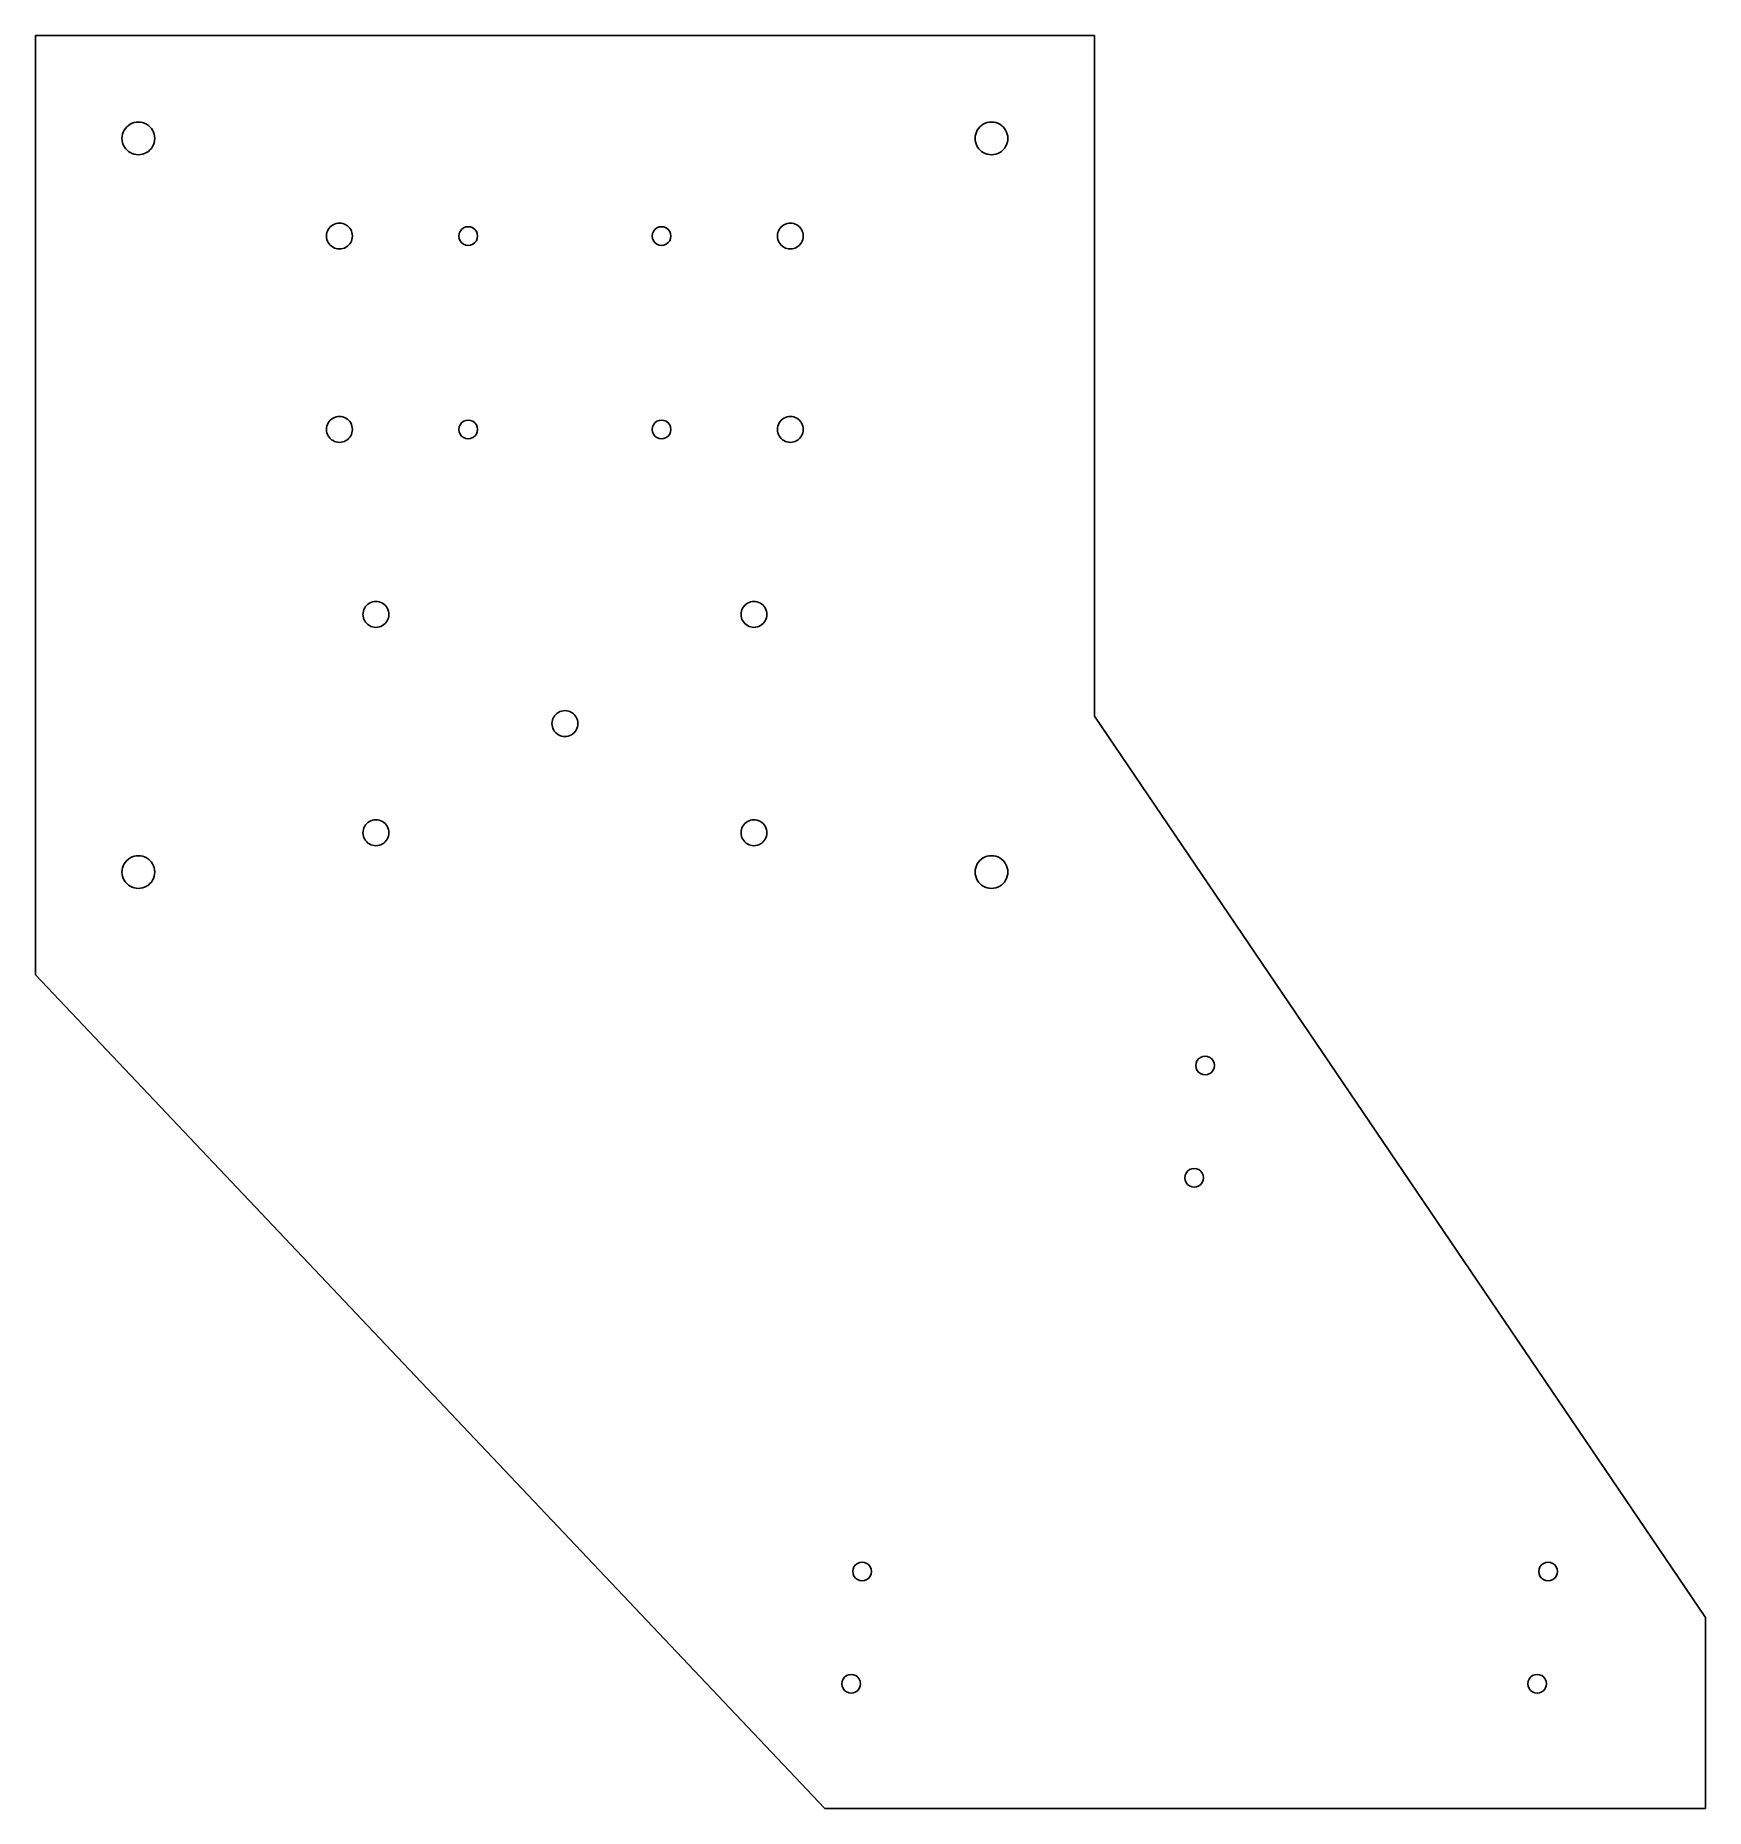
# Model space of a CAD drawing. Extents: x -85 to 183, y -174 to 110.
import ezdxf

# ---------------------------------------------------------------- set-up
doc = ezdxf.new("R2010")
doc.units = 0
doc.layers.get('0').update_dxf_attribs({"linetype": 'CONTINUOUS'})

msp = doc.modelspace()

# ---------------------------------------------------------------- linework, layer by layer
at = {"color": 7}
for p, q in [((84.9, 110.3), (-84.9, 110.3)), ((-84.9, 110.3), (-84.9, -40.3)), ((84.9, 1.210069), (84.9, 110.3)), ((-65.775, 93.8), (-65.775, 93.8)), ((71.025, 93.8), (71.025, 93.8)), ((-34.075, 78.15), (-34.075, 78.15)), ((-14, 78.15), (-14, 78.15)), ((17, 78.15), (17, 78.15)), ((38.225, 78.15), (38.225, 78.15)), ((-34.075, 47.15), (-34.075, 47.15)), ((-14, 47.15), (-14, 47.15)), ((17, 47.15), (17, 47.15)), ((38.225, 47.15), (38.225, 47.15)), ((-28.235889, 17.5), (-28.235889, 17.5)), ((32.385889, 17.5), (32.385889, 17.5)), ((2.075, 0), (2.075, 0)), ((182.9, -143.315048), (84.9, 1.210069)), ((-28.235889, -17.5), (-28.235889, -17.5)), ((32.385889, -17.5), (32.385889, -17.5)), ((-65.775, -23.8), (-65.775, -23.8)), ((71.025, -23.8), (71.025, -23.8)), ((-84.9, -40.3), (41.679403, -173.911035)), ((104.149996, -54.799991), (104.149996, -54.799991)), ((102.399996, -72.800011), (102.399996, -72.800011)), ((49.149996, -135.911024), (49.149996, -135.911024)), ((159.149994, -135.911024), (159.149994, -135.911024)), ((182.9, -173.911035), (182.9, -143.315048)), ((47.399996, -153.911045), (47.399996, -153.911045)), ((157.399996, -153.911045), (157.399996, -153.911045)), ((41.679403, -173.911035), (182.9, -173.911035))]:
    msp.add_line(p, q, dxfattribs=at)
for points in [[(-69.7125, 96.073317), (-70.524678, 95.604406), (-71.025, 94.737822), (-71.025, 93.8)], [(-71.025, 93.8), (-71.025, 92.862178), (-70.524678, 91.995594), (-69.7125, 91.526683)], [(-67.0875, 96.073317), (-67.899678, 96.542228), (-68.900322, 96.542228), (-69.7125, 96.073317)], [(-65.775, 93.8), (-65.775, 94.737822), (-66.275322, 95.604406), (-67.0875, 96.073317)], [(-67.0875, 91.526683), (-66.275322, 91.995594), (-65.775, 92.862178), (-65.775, 93.8)], [(67.0875, 96.073317), (66.275322, 95.604406), (65.775, 94.737822), (65.775, 93.8)], [(65.775, 93.8), (65.775, 92.862178), (66.275322, 91.995594), (67.0875, 91.526683)], [(69.7125, 96.073317), (68.900322, 96.542228), (67.899678, 96.542228), (67.0875, 96.073317)], [(71.025, 93.8), (71.025, 94.737822), (70.524678, 95.604406), (69.7125, 96.073317)], [(69.7125, 91.526683), (70.524678, 91.995594), (71.025, 92.862178), (71.025, 93.8)], [(-69.7125, 91.526683), (-68.900322, 91.057772), (-67.899678, 91.057772), (-67.0875, 91.526683)], [(67.0875, 91.526683), (67.899678, 91.057772), (68.900322, 91.057772), (69.7125, 91.526683)], [(-37.1875, 79.947003), (-37.829507, 79.57634), (-38.225, 78.891326), (-38.225, 78.15)], [(-35.1125, 79.947003), (-35.754507, 80.317666), (-36.545493, 80.317666), (-37.1875, 79.947003)], [(-34.075, 78.15), (-34.075, 78.891326), (-34.470493, 79.57634), (-35.1125, 79.947003)], [(-14.749812, 79.44958), (-15.214009, 79.717674), (-15.785991, 79.717674), (-16.250188, 79.44958)], [(16.250188, 79.44958), (15.785991, 79.717674), (15.214009, 79.717674), (14.749812, 79.44958)], [(35.1125, 79.947003), (34.470493, 79.57634), (34.075, 78.891326), (34.075, 78.15)], [(37.1875, 79.947003), (36.545493, 80.317666), (35.754507, 80.317666), (35.1125, 79.947003)], [(38.225, 78.15), (38.225, 78.891326), (37.829507, 79.57634), (37.1875, 79.947003)], [(-38.225, 78.15), (-38.225, 77.408674), (-37.829507, 76.72366), (-37.1875, 76.352997)], [(-35.1125, 76.352997), (-34.470493, 76.72366), (-34.075, 77.408674), (-34.075, 78.15)], [(-16.250188, 79.44958), (-16.714385, 79.181487), (-17.000232, 78.686053), (-17, 78.15)], [(-17, 78.15), (-17.000232, 77.613947), (-16.714385, 77.118513), (-16.250188, 76.85042)], [(-16.250188, 76.85042), (-15.785991, 76.582326), (-15.214009, 76.582326), (-14.749812, 76.85042)], [(-14, 78.15), (-13.999767, 78.686053), (-14.285615, 79.181487), (-14.749812, 79.44958)], [(-14.749812, 76.85042), (-14.285615, 77.118513), (-13.999767, 77.613947), (-14, 78.15)], [(14.749812, 79.44958), (14.285615, 79.181487), (13.999767, 78.686053), (14, 78.15)], [(14, 78.15), (13.999767, 77.613947), (14.285615, 77.118513), (14.749812, 76.85042)], [(14.749812, 76.85042), (15.214009, 76.582326), (15.785991, 76.582326), (16.250188, 76.85042)], [(17, 78.15), (17.000232, 78.686053), (16.714385, 79.181487), (16.250188, 79.44958)], [(16.250188, 76.85042), (16.714385, 77.118513), (17.000232, 77.613947), (17, 78.15)], [(34.075, 78.15), (34.075, 77.408674), (34.470493, 76.72366), (35.1125, 76.352997)], [(37.1875, 76.352997), (37.829507, 76.72366), (38.225, 77.408674), (38.225, 78.15)], [(-37.1875, 76.352997), (-36.545493, 75.982334), (-35.754507, 75.982334), (-35.1125, 76.352997)], [(35.1125, 76.352997), (35.754507, 75.982334), (36.545493, 75.982334), (37.1875, 76.352997)], [(-37.1875, 48.947003), (-37.829507, 48.57634), (-38.225, 47.891326), (-38.225, 47.15)], [(-35.1125, 48.947003), (-35.754507, 49.317666), (-36.545493, 49.317666), (-37.1875, 48.947003)], [(-34.075, 47.15), (-34.075, 47.891326), (-34.470493, 48.57634), (-35.1125, 48.947003)], [(-16.250188, 48.44958), (-16.714385, 48.181486), (-17.000232, 47.686053), (-17, 47.15)], [(-14.749812, 48.44958), (-15.214009, 48.717674), (-15.785991, 48.717674), (-16.250188, 48.44958)], [(-14, 47.15), (-13.999767, 47.686053), (-14.285615, 48.181486), (-14.749812, 48.44958)], [(14.749812, 48.44958), (14.285615, 48.181486), (13.999767, 47.686053), (14, 47.15)], [(16.250188, 48.44958), (15.785991, 48.717674), (15.214009, 48.717674), (14.749812, 48.44958)], [(17, 47.15), (17.000232, 47.686053), (16.714385, 48.181486), (16.250188, 48.44958)], [(35.1125, 48.947003), (34.470493, 48.57634), (34.075, 47.891326), (34.075, 47.15)], [(37.1875, 48.947003), (36.545493, 49.317666), (35.754507, 49.317666), (35.1125, 48.947003)], [(38.225, 47.15), (38.225, 47.891326), (37.829507, 48.57634), (37.1875, 48.947003)], [(-38.225, 47.15), (-38.225, 46.408674), (-37.829507, 45.72366), (-37.1875, 45.352997)], [(-35.1125, 45.352997), (-34.470493, 45.72366), (-34.075, 46.408674), (-34.075, 47.15)], [(-17, 47.15), (-17.000232, 46.613947), (-16.714385, 46.118513), (-16.250188, 45.85042)], [(-16.250188, 45.85042), (-15.785991, 45.582326), (-15.214009, 45.582326), (-14.749812, 45.85042)], [(-14.749812, 45.85042), (-14.285615, 46.118513), (-13.999767, 46.613947), (-14, 47.15)], [(14, 47.15), (13.999767, 46.613947), (14.285615, 46.118513), (14.749812, 45.85042)], [(14.749812, 45.85042), (15.214009, 45.582326), (15.785991, 45.582326), (16.250188, 45.85042)], [(16.250188, 45.85042), (16.714385, 46.118513), (17.000232, 46.613947), (17, 47.15)], [(34.075, 47.15), (34.075, 46.408674), (34.470493, 45.72366), (35.1125, 45.352997)], [(37.1875, 45.352997), (37.829507, 45.72366), (38.225, 46.408674), (38.225, 47.15)], [(-37.1875, 45.352997), (-36.545493, 44.982334), (-35.754507, 44.982334), (-35.1125, 45.352997)], [(35.1125, 45.352997), (35.754507, 44.982334), (36.545493, 44.982334), (37.1875, 45.352997)], [(-31.348389, 19.297003), (-31.990396, 18.92634), (-32.385889, 18.241326), (-32.385889, 17.5)], [(-32.385889, 17.5), (-32.385889, 16.758674), (-31.990396, 16.07366), (-31.348389, 15.702997)], [(-29.273389, 19.297003), (-29.915396, 19.667666), (-30.706382, 19.667666), (-31.348389, 19.297003)], [(-28.235889, 17.5), (-28.235889, 18.241326), (-28.631382, 18.92634), (-29.273389, 19.297003)], [(-29.273389, 15.702997), (-28.631382, 16.07366), (-28.235889, 16.758674), (-28.235889, 17.5)], [(29.273389, 19.297003), (28.631382, 18.92634), (28.235889, 18.241326), (28.235889, 17.5)], [(28.235889, 17.5), (28.235889, 16.758674), (28.631382, 16.07366), (29.273389, 15.702997)], [(31.348389, 19.297003), (30.706382, 19.667666), (29.915396, 19.667666), (29.273389, 19.297003)], [(32.385889, 17.5), (32.385889, 18.241326), (31.990396, 18.92634), (31.348389, 19.297003)], [(31.348389, 15.702997), (31.990396, 16.07366), (32.385889, 16.758674), (32.385889, 17.5)], [(-31.348389, 15.702997), (-30.706382, 15.332334), (-29.915396, 15.332334), (-29.273389, 15.702997)], [(29.273389, 15.702997), (29.915396, 15.332334), (30.706382, 15.332334), (31.348389, 15.702997)], [(-1.0375, 1.797003), (-1.679507, 1.42634), (-2.075, 0.741326), (-2.075, 0)], [(-2.075, 0), (-2.075, -0.741326), (-1.679507, -1.42634), (-1.0375, -1.797003)], [(1.0375, 1.797003), (0.395493, 2.167666), (-0.395493, 2.167666), (-1.0375, 1.797003)], [(2.075, 0), (2.075, 0.741326), (1.679507, 1.42634), (1.0375, 1.797003)], [(1.0375, -1.797003), (1.679507, -1.42634), (2.075, -0.741326), (2.075, 0)], [(-1.0375, -1.797003), (-0.395493, -2.167666), (0.395493, -2.167666), (1.0375, -1.797003)], [(-31.348389, -15.702997), (-31.990396, -16.07366), (-32.385889, -16.758674), (-32.385889, -17.5)], [(-29.273389, -15.702997), (-29.915396, -15.332334), (-30.706382, -15.332334), (-31.348389, -15.702997)], [(-28.235889, -17.5), (-28.235889, -16.758674), (-28.631382, -16.07366), (-29.273389, -15.702997)], [(29.273389, -15.702997), (28.631382, -16.07366), (28.235889, -16.758674), (28.235889, -17.5)], [(31.348389, -15.702997), (30.706382, -15.332334), (29.915396, -15.332334), (29.273389, -15.702997)], [(32.385889, -17.5), (32.385889, -16.758674), (31.990396, -16.07366), (31.348389, -15.702997)], [(-32.385889, -17.5), (-32.385889, -18.241326), (-31.990396, -18.92634), (-31.348389, -19.297003)], [(-31.348389, -19.297003), (-30.706382, -19.667666), (-29.915396, -19.667666), (-29.273389, -19.297003)], [(-29.273389, -19.297003), (-28.631382, -18.92634), (-28.235889, -18.241326), (-28.235889, -17.5)], [(28.235889, -17.5), (28.235889, -18.241326), (28.631382, -18.92634), (29.273389, -19.297003)], [(29.273389, -19.297003), (29.915396, -19.667666), (30.706382, -19.667666), (31.348389, -19.297003)], [(31.348389, -19.297003), (31.990396, -18.92634), (32.385889, -18.241326), (32.385889, -17.5)], [(-69.7125, -21.526683), (-70.524678, -21.995594), (-71.025, -22.862178), (-71.025, -23.8)], [(-67.0875, -21.526683), (-67.899678, -21.057772), (-68.900322, -21.057772), (-69.7125, -21.526683)], [(-65.775, -23.8), (-65.775, -22.862178), (-66.275322, -21.995594), (-67.0875, -21.526683)], [(67.0875, -21.526683), (66.275322, -21.995594), (65.775, -22.862178), (65.775, -23.8)], [(69.7125, -21.526683), (68.900322, -21.057772), (67.899678, -21.057772), (67.0875, -21.526683)], [(71.025, -23.8), (71.025, -22.862178), (70.524678, -21.995594), (69.7125, -21.526683)], [(-71.025, -23.8), (-71.025, -24.737822), (-70.524678, -25.604406), (-69.7125, -26.073317)], [(-67.0875, -26.073317), (-66.275322, -25.604406), (-65.775, -24.737822), (-65.775, -23.8)], [(65.775, -23.8), (65.775, -24.737822), (66.275322, -25.604405), (67.0875, -26.073317)], [(69.7125, -26.073317), (70.524678, -25.604405), (71.025, -24.737822), (71.025, -23.8)], [(-69.7125, -26.073317), (-68.900322, -26.542228), (-67.899678, -26.542228), (-67.0875, -26.073317)], [(67.0875, -26.073317), (67.899678, -26.542228), (68.900322, -26.542228), (69.7125, -26.073317)], [(101.899994, -53.50095), (101.435893, -53.76892), (101.149994, -54.264107), (101.149994, -54.799991)], [(103.399994, -53.50095), (102.935893, -53.233008), (102.364097, -53.233008), (101.899994, -53.50095)], [(104.149996, -54.799991), (104.149996, -54.264107), (103.864097, -53.76892), (103.399994, -53.50095)], [(101.149994, -54.799991), (101.149994, -55.335902), (101.435893, -55.83109), (101.899994, -56.099031)], [(101.899994, -56.099031), (102.364097, -56.366973), (102.935893, -56.366973), (103.399994, -56.099031)], [(103.399994, -56.099031), (103.864097, -55.83109), (104.149996, -55.335902), (104.149996, -54.799991)], [(100.149807, -71.500434), (99.68561, -71.768517), (99.399762, -72.263958), (99.399996, -72.800011)], [(99.399996, -72.800011), (99.399762, -73.336064), (99.68561, -73.831477), (100.149807, -74.099588)], [(101.650182, -71.500434), (101.185986, -71.232323), (100.614003, -71.232323), (100.149807, -71.500434)], [(102.399996, -72.800011), (102.400227, -72.263958), (102.114381, -71.768517), (101.650182, -71.500434)], [(101.650182, -74.099588), (102.114381, -73.831477), (102.400227, -73.336064), (102.399996, -72.800011)], [(100.149807, -74.099588), (100.614003, -74.367671), (101.185986, -74.367671), (101.650182, -74.099588)], [(46.899807, -134.611447), (46.435611, -134.879558), (46.149762, -135.374971), (46.149994, -135.911024)], [(46.149994, -135.911024), (46.149762, -136.447077), (46.435611, -136.942518), (46.899807, -137.210601)], [(48.400183, -134.611447), (47.935986, -134.343364), (47.364004, -134.343364), (46.899807, -134.611447)], [(49.149996, -135.911024), (49.150228, -135.374971), (48.864379, -134.879558), (48.400183, -134.611447)], [(48.400183, -137.210601), (48.864379, -136.942518), (49.150228, -136.447077), (49.149996, -135.911024)], [(156.899808, -134.611447), (156.435611, -134.879558), (156.149762, -135.374971), (156.149994, -135.911024)], [(156.149994, -135.911024), (156.149762, -136.447077), (156.435611, -136.942518), (156.899808, -137.210601)], [(158.400183, -134.611447), (157.935986, -134.343364), (157.364004, -134.343364), (156.899808, -134.611447)], [(159.149994, -135.911024), (159.150228, -135.374971), (158.864379, -134.879558), (158.400183, -134.611447)], [(158.400183, -137.210601), (158.864379, -136.942518), (159.150228, -136.447077), (159.149994, -135.911024)], [(46.899807, -137.210601), (47.364004, -137.478712), (47.935986, -137.478712), (48.400183, -137.210601)], [(156.899808, -137.210601), (157.364004, -137.478712), (157.935986, -137.478712), (158.400183, -137.210601)], [(45.149996, -152.612004), (44.685893, -152.879946), (44.399996, -153.375133), (44.399996, -153.911045)], [(46.649996, -152.612004), (46.185892, -152.344062), (45.614096, -152.344062), (45.149996, -152.612004)], [(47.399996, -153.911045), (47.399996, -153.375133), (47.114096, -152.879946), (46.649996, -152.612004)], [(155.149807, -152.611468), (154.685611, -152.879551), (154.399762, -153.374992), (154.399996, -153.911045)], [(156.650182, -152.611468), (156.185986, -152.343357), (155.614003, -152.343357), (155.149807, -152.611468)], [(157.399996, -153.911045), (157.400227, -153.374992), (157.114381, -152.879551), (156.650182, -152.611468)], [(44.399996, -153.911045), (44.399996, -154.446928), (44.685893, -154.942115), (45.149996, -155.210085)], [(45.149996, -155.210085), (45.614096, -155.478027), (46.185892, -155.478027), (46.649996, -155.210085)], [(46.649996, -155.210085), (47.114096, -154.942115), (47.399996, -154.446928), (47.399996, -153.911045)], [(154.399996, -153.911045), (154.399762, -154.447098), (154.685611, -154.94251), (155.149807, -155.210622)], [(155.149807, -155.210622), (155.614003, -155.478704), (156.185986, -155.478704), (156.650182, -155.210622)], [(156.650182, -155.210622), (157.114381, -154.94251), (157.400227, -154.447098), (157.399996, -153.911045)]]:
    msp.add_open_spline(points, degree=3, dxfattribs=at)

doc.saveas('drawing.dxf')
